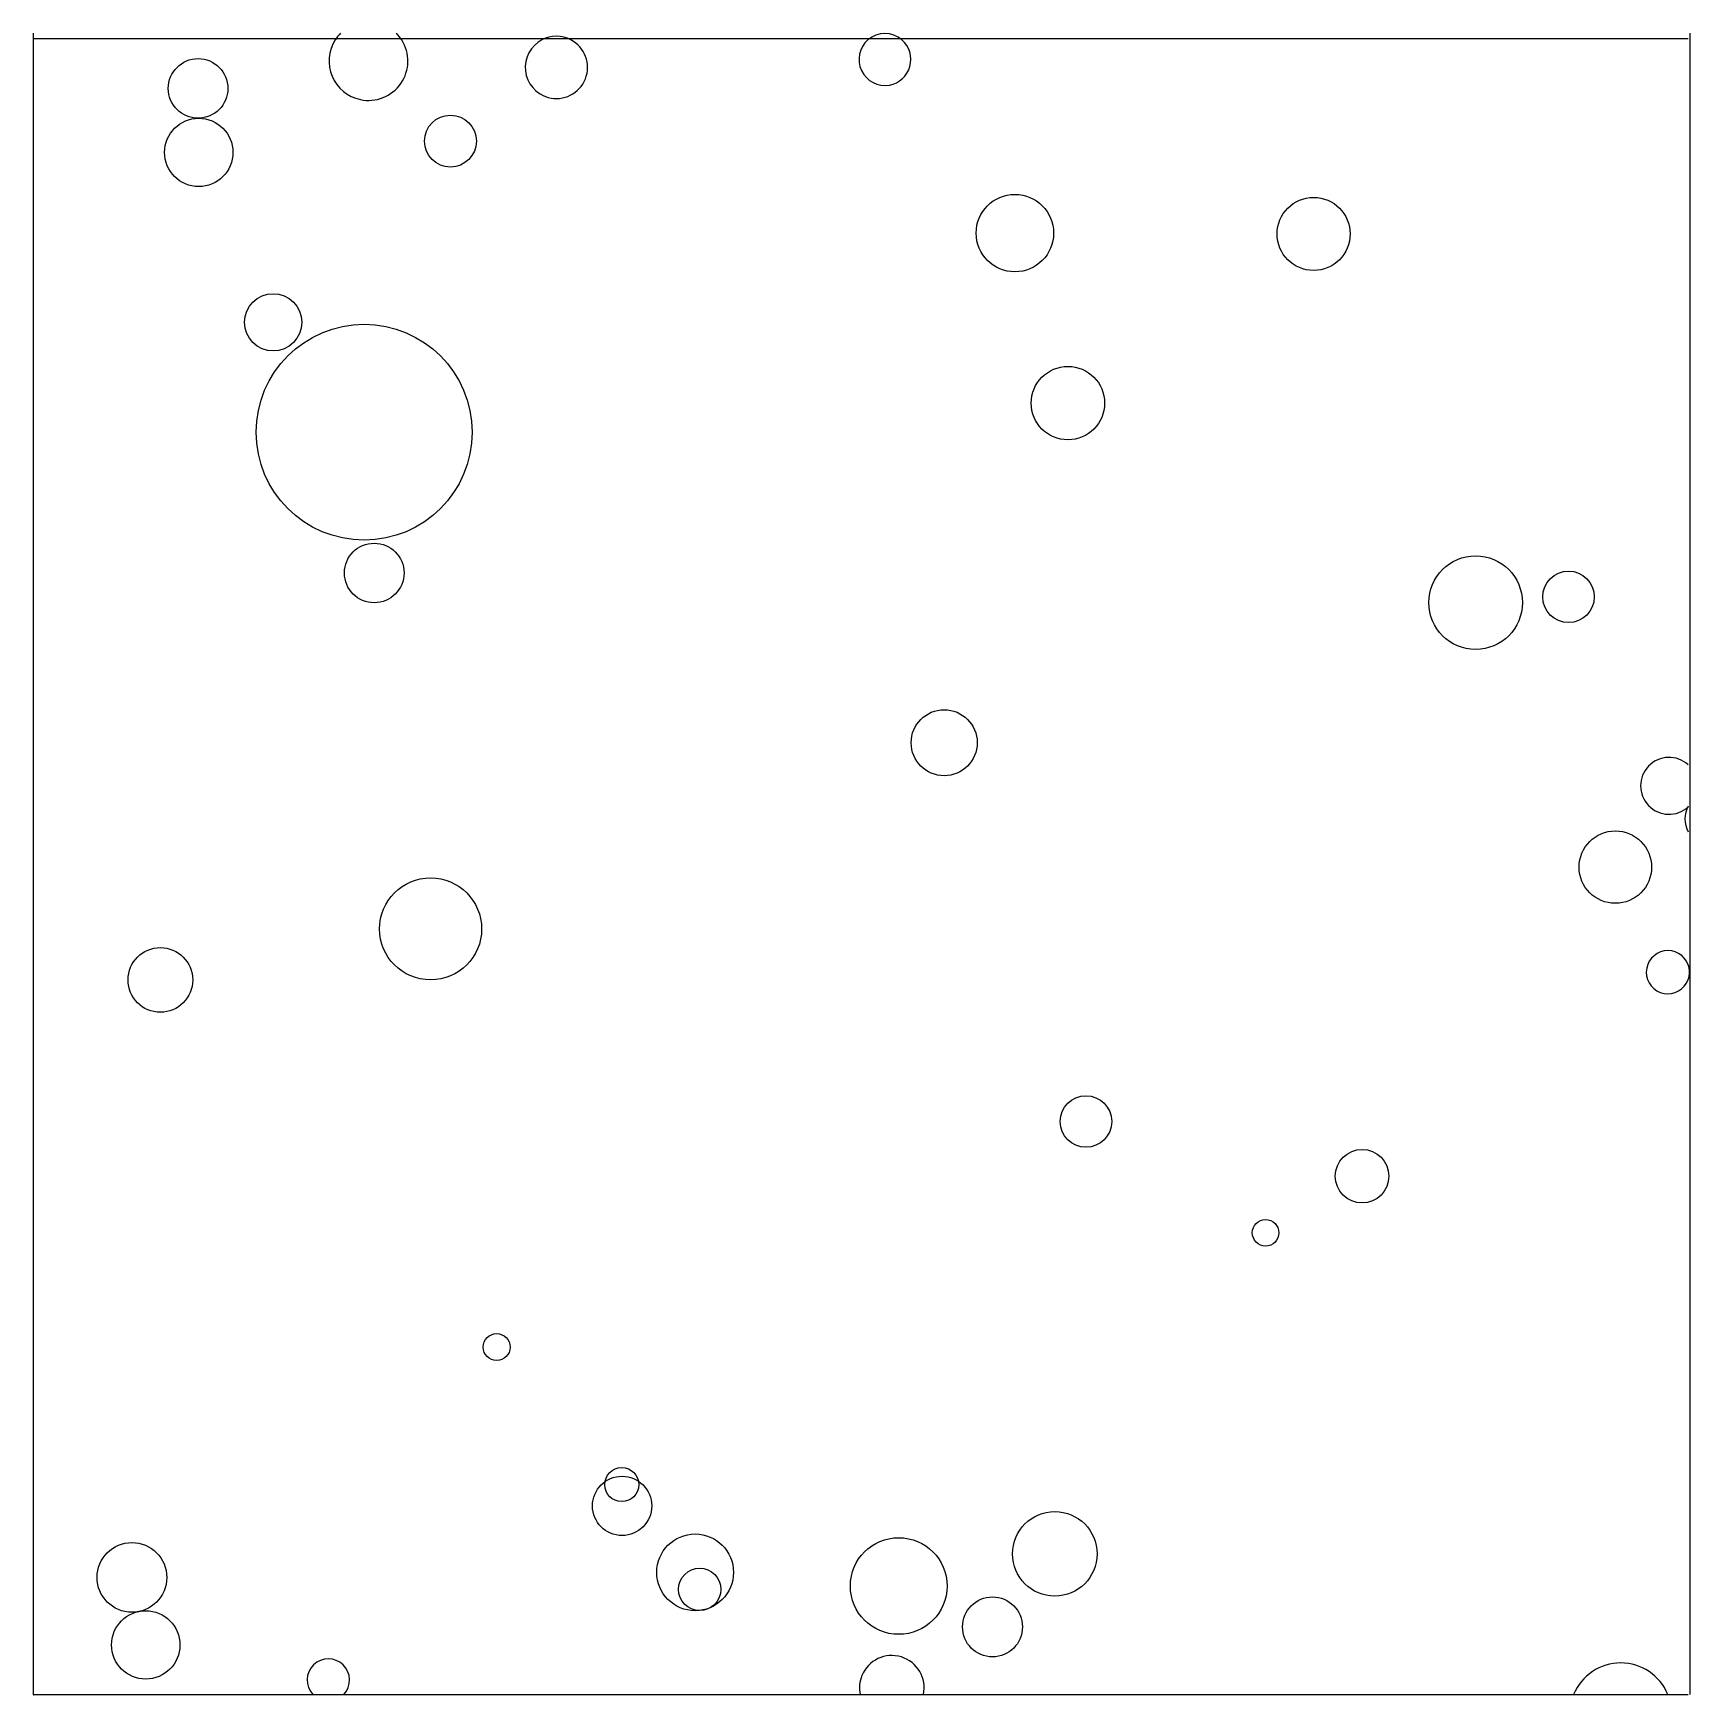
# Model space of a CAD drawing. Extents: x 9.056 to 10.04, y 5.54 to 6.527.
import ezdxf

# ---------------------------------------------------------------- set-up
doc = ezdxf.new("R2010")
doc.units = 0
doc.layers.add('LAYER1', color=7, linetype='CONTINUOUS')
doc.layers.add('LAYER12', color=5, linetype='CONTINUOUS')

msp = doc.modelspace()

# ---------------------------------------------------------------- linework, layer by layer
at = {"layer": 'LAYER1', "color": 7, "linetype": 'CONTINUOUS'}
for centre, radius in [((9.1539, 6.4939), 0.0177), ((9.1543, 6.4559), 0.0203), ((9.3038, 6.4626), 0.0154), ((9.639, 6.408), 0.023), ((9.8164, 6.4075), 0.0217), ((9.1985, 6.355), 0.017), ((9.2525, 6.2897), 0.0641), ((9.6705, 6.307), 0.0218), ((9.2585, 6.2061), 0.0177), ((9.9126, 6.1885), 0.0278), ((9.9678, 6.1919), 0.0153), ((9.597, 6.1053), 0.0196), ((9.9956, 6.0314), 0.0215), ((9.292, 5.9947), 0.0303), ((9.1315, 5.9644), 0.0192), ((9.6812, 5.8803), 0.0153), ((9.8452, 5.8478), 0.0159), ((9.7879, 5.8142), 0.0079), ((9.3312, 5.7463), 0.008), ((9.4055, 5.6646), 0.0101), ((9.4057, 5.652), 0.0176), ((9.6627, 5.6235), 0.0251), ((9.4491, 5.6125), 0.0228), ((9.1146, 5.6095), 0.0207), ((9.57, 5.6044), 0.0287), ((9.4518, 5.6024), 0.0126), ((9.6257, 5.5801), 0.0178), ((9.1228, 5.5694), 0.0203)]:
    msp.add_circle(centre, radius, dxfattribs=at)
for centre, radius, start, end in [((9.2551, 6.5102), 0.0234, 135.3413, 147.6304), ((9.2551, 6.5102), 0.0234, 32.3692, 44.6586), ((9.3667, 6.5064), 0.0185, 62.2543, 117.7483), ((9.5618, 6.5111), 0.0154, 49.1164, 130.8782), ((9.2551, 6.5102), 0.0234, 147.6308, -101.8956), ((9.2551, 6.5102), 0.0234, -101.8949, 32.3686), ((9.3667, 6.5064), 0.0185, 117.7483, -105.3161), ((9.3667, 6.5064), 0.0185, -105.3165, 62.2543), ((9.5618, 6.5111), 0.0154, 130.8782, -79.9061), ((9.5618, 6.5111), 0.0154, -79.9041, 49.1184), ((10.0275, 6.0797), 0.0169, 47.8126, -47.8137), ((10.053, 6.06), 0.0161, 151.4289, -151.4274), ((10.0268, 5.969), 0.0128, 20.1026, -100.3453), ((10.0268, 5.969), 0.0128, -20.1006, 20.1026), ((10.0268, 5.969), 0.0128, -100.3449, -20.1011), ((9.2313, 5.5485), 0.0126, -43.1036, -136.8948), ((9.5659, 5.5439), 0.0192, -12.0629, 157.739), ((9.9988, 5.5284), 0.0303, 22.424, 157.5761), ((9.5659, 5.5439), 0.0192, 157.7392, -167.9371)]:
    msp.add_arc(centre, radius, start, end, dxfattribs=at)
at = {"layer": 'LAYER12', "color": 5, "linetype": 'CONTINUOUS'}
for points in [[(9.0561, 6.5235), (9.056, 6.5235)], [(9.056, 6.5235), (10.0388, 6.5235)], [(9.056, 6.5235), (9.0561, 6.5235)], [(9.0561, 6.5235), (9.0561, 6.5267)], [(9.0561, 6.5228), (9.0561, 6.5235)], [(10.0398, 6.5267), (10.0398, 6.5228)], [(9.0561, 5.5399), (9.0561, 6.5228)], [(10.0398, 6.5228), (10.0398, 5.5399)], [(10.0388, 5.5398), (9.056, 5.5398)], [(9.056, 5.5398), (9.0561, 5.5398)], [(9.0561, 5.5398), (9.056, 5.5398)], [(9.0561, 5.5399), (9.0561, 5.5398)], [(9.0561, 5.5398), (9.0561, 5.5399)], [(9.0561, 5.5398), (9.0561, 5.5398)]]:
    msp.add_lwpolyline(points, dxfattribs=at)

doc.saveas('drawing.dxf')
